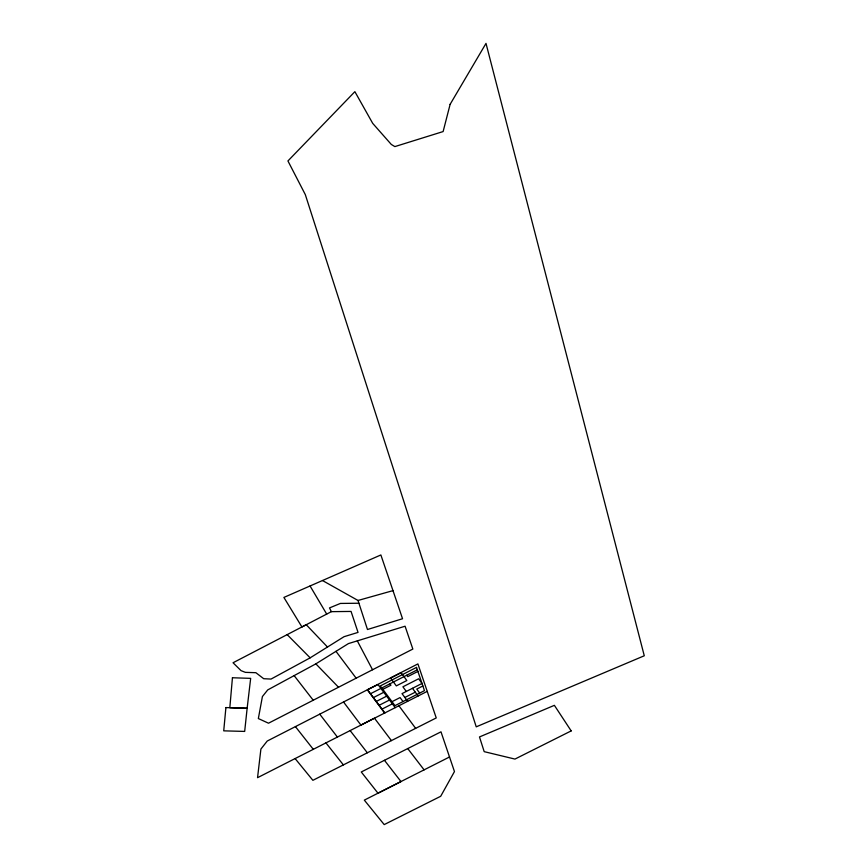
<?xml version="1.0" encoding="UTF-8"?>
<svg xmlns="http://www.w3.org/2000/svg" width="868" height="868" viewBox="0 0 868 868"><rect width="100%" height="100%" fill="white"/><g stroke="black" fill="none" stroke-linecap="round" stroke-linejoin="round"><path stroke-width="1.3" d="M327.496 647.018L306.23 624.721L233.047 662.761L241.022 670.628L245.373 672.353L255.876 672.7L263.698 678.711L271.044 679.069L310.158 657.835L344.053 636.689L358.039 632.403L351.063 611.43L331.381 611.658L301.923 626.967L283.89 597.434L380.868 554.956L402.546 618.743L367.479 629.506L358.017 600.472L322.484 580.529M315.854 663.857L348.426 643.589L405.085 626.219L412.842 649.058L268.505 723.207L258.349 718.552L262.407 696.548L267.735 689.908L315.854 663.857L338.52 687.239M370.43 693.771L380.889 688.422M381.811 687.966L417.345 669.792M382.831 689.344L390.936 685.199L389.916 683.821M417.899 671.42L407.743 676.617L406.723 675.228M373.338 697.633L383.775 692.306M376.235 701.474L386.651 696.169M379.11 705.304L389.515 700.009M392.01 701.68L400.072 697.579L403.012 701.572M422.868 685.97L416.77 689.073L419.689 693.087M381.985 709.123L392.369 703.84M404.857 697.481L415.284 692.165M391.425 740.599L374.466 718.205L257.546 777.685L260.899 749.073L267.225 741.044L365.276 690.852L377.981 684.526L395.2 707.648M384.6 713.04L367.414 689.756L417.899 663.911L427.23 691.362L360.936 725.084L343.522 701.984M427.23 691.362L436.246 717.934L312.881 780.321L295.109 758.567M449.515 756.983L377.981 793.211L361.272 771.977L440.987 731.822L454.463 771.565L440.694 796.281L384.209 824.6L364.321 800.122L400.994 781.569L384.448 760.303M358.017 600.472L392.987 590.631M358.864 603.238L340.397 603.434L329.493 607.925L331.381 611.658M287.178 634.638L310.158 657.835M325.934 742.889L343.37 764.892M295.413 726.614L313.294 749.323M350.14 730.585L367.327 752.784M294.144 675.619L313.229 700.226M407.743 748.585L424.094 769.862M319.739 714.158L337.392 737.062M367.511 689.897L384.839 712.921M335.981 651.336L356.162 678.179M398.911 705.771L415.642 728.35M407.667 701.311L402.025 693.63L422 683.452L418.636 678.776L402.904 686.805L406.3 691.449M412.474 688.302L418.083 696.017M310.06 585.976L326.694 614.088M357.301 640.866L372.546 669.76M232.44 677.756L229.825 707.702L247.141 708.277L250.668 678.364L232.44 677.756M225.908 707.561L223.727 730.845L244.678 731.42L247.141 708.277L225.908 707.561M450.123 104.334L443.125 131.567L394.864 146.594L391.305 144.446L372.719 123.375L354.882 91.661L287.937 160.949L305.319 194.627L476.239 726.841L644.273 655.774L486.004 43.4L450.123 104.334M401.114 672.689L390.589 678.082L396.329 685.894L406.821 680.534L401.114 672.689M416.531 667.405L380.303 685.937L394.973 705.662L424.463 690.657L416.531 667.405M571.177 730.899L514.952 759.077L484.192 751.655L479.483 736.943L554.381 705.337L571.177 730.899"/></g></svg>
